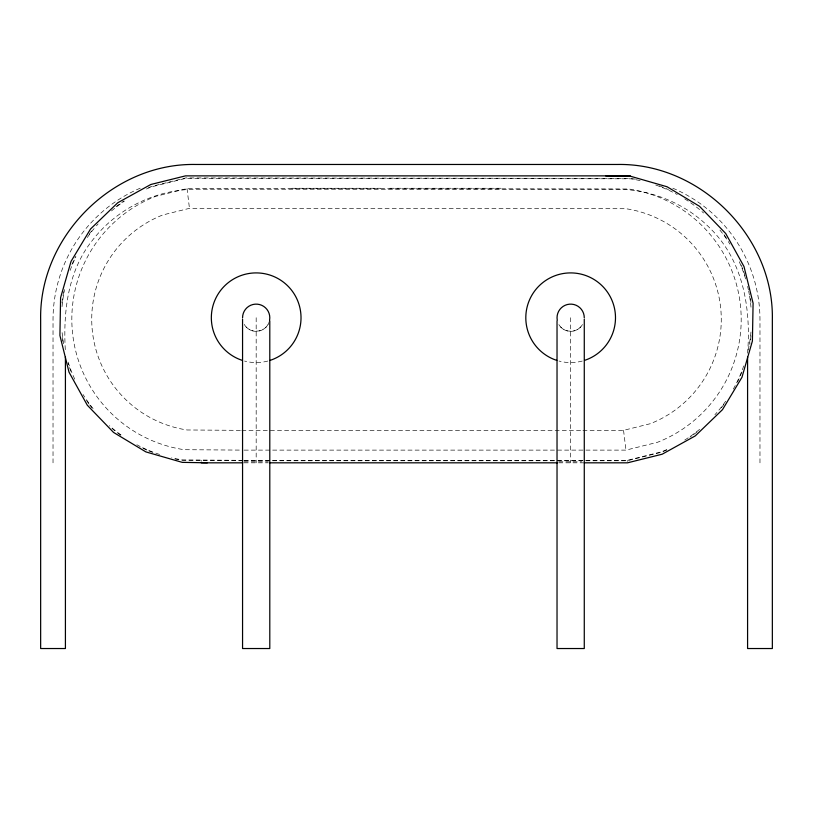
<?xml version="1.0" encoding="UTF-8"?>
<svg xmlns="http://www.w3.org/2000/svg" width="813" height="813" viewBox="0 0 813 813"><rect width="100%" height="100%" fill="white"/><g stroke="black" fill="none" stroke-linecap="round" stroke-linejoin="round"><path stroke-width="0.61" stroke-dasharray="4.07 3.05" d="M201.207 461.317L201.228 460.229M267.975 324.55A13.618 13.618 0 0 1 244.388 324.55C249.804 334.865 266.766 332.629 269.337 321.267M635.349 179.195A142.682 142.682 0 0 0 630.471 178.382L185.74 177.925L151.564 186.411A142.682 142.682 0 0 0 147.001 188.301M640.136 180.608A142.255 142.255 0 0 0 630.41 178.799L185.791 178.352L151.726 186.807A142.255 142.255 0 0 0 144.897 189.693M244.215 450.117L625.959 450.117L657.504 442.282A131.95 131.95 0 0 0 628.876 188.992L187.041 188.565L155.496 196.411A131.95 131.95 0 0 0 184.124 449.691L242.945 450.117M582.962 430.351L623.541 430.351L650.217 423.725A112.001 112.001 0 0 0 625.908 208.717L189.459 208.341L162.783 214.967A112.001 112.001 0 0 0 187.092 429.975L240.587 430.351M244.124 460.341L627.209 460.341L661.274 451.876A142.255 142.255 0 0 0 669.231 448.471M292.04 188.26L380.433 188.26M389.864 188.26L502.221 188.26M241.857 430.351L581.691 430.351M242.863 460.341L182.59 459.884A142.255 142.255 0 0 1 171.655 457.8M242.863 460.768L182.529 460.31A142.682 142.682 0 0 1 180.09 459.924M244.134 460.768L627.26 460.768L661.436 452.272A142.682 142.682 0 0 0 667.138 449.884M244.134 461.835L268.239 461.835M558.856 461.835L581.702 461.835M244.113 462.821L268.219 462.821M558.714 462.821L582.809 462.821M623.541 430.351L625.959 450.117M627.209 460.341L627.341 461.428M187.041 188.565L189.459 208.341M759.972 462.821L759.972 319.834A142.976 142.976 0 0 0 671.701 187.742M747.584 353.198C751.121 308.239 743.255 259.997 709.322 227.508C684.902 203.25 650.989 189.317 616.579 189.236L196.421 189.236C156.259 189.195 116.879 208.484 92.418 240.343C67.296 271.684 63.018 313.198 65.416 351.927M570.655 317.741L570.655 462.821M256.176 317.741L256.176 462.821M53.028 462.821L53.028 319.834A142.976 142.976 0 0 1 141.299 187.742M159.633 454.457A142.255 142.255 0 0 1 136.879 444.772M120.995 434.925A142.255 142.255 0 0 1 109.42 425.697M93.088 408.604A142.255 142.255 0 0 1 83.058 394.518M74.745 379.183A142.255 142.255 0 0 1 68.048 361.907M63.617 343.747A142.255 142.255 0 0 1 62.022 331.511M62.042 306.643A142.255 142.255 0 0 1 64.613 289.55M70.121 270.404A142.255 142.255 0 0 1 75.924 256.776M87.306 237.487A142.255 142.255 0 0 1 95.629 226.756M96.442 225.821A142.255 142.255 0 0 1 98.078 223.961M111.483 210.933A142.255 142.255 0 0 1 124.267 201.228M178.87 459.711A142.682 142.682 0 0 1 175.212 459.01M152.458 452.353A142.682 142.682 0 0 1 147.864 450.493M146.726 450.006A142.682 142.682 0 0 1 139.999 446.865M120.751 435.27A142.682 142.682 0 0 1 116.767 432.323M114.816 430.799A142.682 142.682 0 0 1 111.95 428.451M91.981 407.902A142.682 142.682 0 0 1 89.704 404.965M88.973 403.98A142.682 142.682 0 0 1 86.107 399.955M70.944 371.389A142.682 142.682 0 0 1 68.018 363.218M62.794 341.369A142.682 142.682 0 0 1 61.961 335.241M61.991 302.903A142.682 142.682 0 0 1 62.642 297.995M63.038 295.566A142.682 142.682 0 0 1 64.197 289.469M71.981 264.469A142.682 142.682 0 0 1 75.538 256.583M89.145 234.215A142.682 142.682 0 0 1 92.154 230.292M116.025 206.685A142.682 142.682 0 0 1 124.023 200.872M750.958 332.039A142.255 142.255 0 0 1 747.564 352.771M743.712 365.941A142.255 142.255 0 0 1 732.401 390.697M725.694 401.205A142.255 142.255 0 0 1 714.922 414.721M699.617 429.345A142.255 142.255 0 0 1 684.566 440.158M655.725 185.029A142.255 142.255 0 0 1 677.219 194.5M684.759 198.911A142.255 142.255 0 0 1 703.58 212.986M719.912 230.079A142.255 142.255 0 0 1 729.942 244.164M739.281 261.766A142.255 142.255 0 0 1 746.029 280.363M747.614 286.4A142.255 142.255 0 0 1 748.438 290.048M748.692 291.267A142.255 142.255 0 0 1 749.383 294.936M749.586 296.166A142.255 142.255 0 0 1 750.978 307.172M582.25 361.053A44.837 44.837 0 0 1 559.049 361.053M267.782 361.053A44.837 44.837 0 0 1 244.571 361.053M751.009 335.789A142.682 142.682 0 0 1 749.759 344.346M741.954 371.917A142.682 142.682 0 0 1 740.054 376.49M739.047 378.736A142.682 142.682 0 0 1 737.462 382.1M723.855 404.478A142.682 142.682 0 0 1 720.846 408.4M696.975 432.008A142.682 142.682 0 0 1 690.003 437.109M659.384 185.892A142.682 142.682 0 0 1 663.997 187.712M666.274 188.677A142.682 142.682 0 0 1 668.52 189.683M724.027 234.703A142.682 142.682 0 0 1 726.893 238.737M741.141 265.008A142.682 142.682 0 0 1 744.982 275.465M750.399 298.544A142.682 142.682 0 0 1 751.039 303.452M582.443 324.55C577.677 333.421 563.622 333.421 558.856 324.55A13.618 13.618 0 0 0 582.443 324.55"/><path stroke-width="1.22" d="M630.41 175.872L185.496 175.872L150.812 184.49L117.743 202.772L90.538 229.002L71.046 261.38L60.599 297.69L59.908 335.474L69.014 372.141L87.306 405.209L113.535 432.414L145.903 451.906L182.214 462.353L207.325 462.821M201.218 462.821L242.843 462.821M269.489 462.821L557.444 462.821M584.08 462.821L627.504 462.821L662.189 454.203L695.257 435.91L722.462 409.681L741.954 377.313L752.401 341.003L753.092 303.219L743.986 266.542L725.694 233.473L699.465 206.268L667.097 186.777L630.786 176.33L605.675 175.872M747.584 356.998L747.584 648.53L772.35 648.53L772.35 319.428C773.915 236.685 700.145 162.905 617.392 164.47L195.608 164.47C112.855 162.905 39.085 236.685 40.65 319.428L40.65 648.53L65.416 648.53L65.416 356.998M584.273 319.143L584.273 648.53L557.027 648.53L557.027 320.871M269.794 320.871L269.794 648.53L242.559 648.53L242.559 319.143M556.803 360.393A44.837 44.837 0 0 1 534.375 291.389A44.837 44.837 0 0 1 606.925 291.389A44.837 44.837 0 0 1 584.496 360.393M242.335 360.393A44.837 44.837 0 0 1 219.906 291.389A44.837 44.837 0 0 1 292.456 291.389A44.837 44.837 0 0 1 270.028 360.393M557.24 320.109A13.618 13.618 0 0 1 569.466 304.174A13.618 13.618 0 0 1 584.273 317.741M242.559 317.741A13.618 13.618 0 0 1 257.365 304.174A13.618 13.618 0 0 1 269.591 320.109"/></g></svg>
